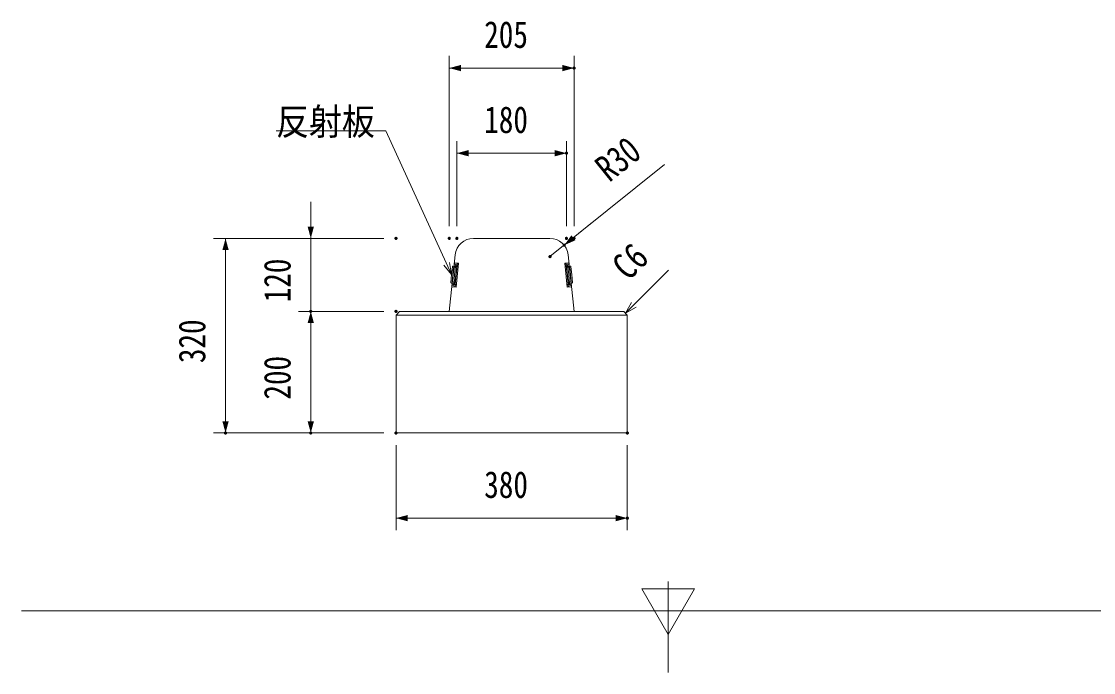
# Model space of a CAD drawing. Units: millimetres, scale not verified. Extents: x -5180 to 2870, y -2000 to 3095.
# Drawn here: x -1062 to 699, y -2000 to -929 of the extents above; entities that cross this region are included whole.
import ezdxf
from ezdxf.enums import TextEntityAlignment as Align

# ---------------------------------------------------------------- set-up
doc = ezdxf.new("R2010")
doc.units = ezdxf.units.MM
doc.header["$LTSCALE"] = 7
doc.header["$PDMODE"] = 32
doc.header["$PDSIZE"] = 3.5
doc.linetypes.add('USER1', pattern=[9.525, 6.35, -3.175])
doc.linetypes.add('USER5', pattern=[19.05, 12.7, -6.35])
doc.layers.add('0-0_1', color=7, linetype='USER5', lineweight=18)
doc.styles.add('ＭＳ ゴシック', font='')
doc.styles.get('ＭＳ ゴシック').set_extended_font_data('MS Gothic')

# ---------------------------------------------------------------- blocks, each defined once
blk = doc.blocks.new('D18')
at = {"layer": '0-0_1', "linetype": 'Continuous'}
for p, q in [((3151.606, -15343.295), (3151.606, -15483.295)), ((3531.606, -15343.295), (3531.606, -15483.295)), ((3531.606, -15463.295), (3151.606, -15463.295))]:
    blk.add_line(p, q, dxfattribs=at)
at = {"layer": '0-0_1'}
for p in [(3151.606, -15323.295), (3531.606, -15323.295), (3531.606, -15463.295)]:
    blk.add_point(p, dxfattribs=at)
for points in [[(3170.924, -15458.118), (3170.924, -15468.471), (3151.606, -15463.295)], [(3512.287, -15468.471), (3512.287, -15458.118), (3531.606, -15463.295)]]:
    blk.add_solid(points, dxfattribs=at)
at = {"layer": '0-0_1', "style": 'ＭＳ ゴシック', "width": 0.8}
blk.add_text('380', height=43.99, dxfattribs=at).set_placement((3296.536, -15443.295), align=Align.BOTTOM_LEFT)
blk = doc.blocks.new('D19')
at = {"layer": '0-0_1', "linetype": 'Continuous'}
for p, q in [((3011.606, -15183.295), (3011.606, -14943.295)), ((3131.606, -15003.295), (2991.606, -15003.295)), ((3131.606, -15123.295), (2991.606, -15123.295))]:
    blk.add_line(p, q, dxfattribs=at)
at = {"layer": '0-0_1'}
for p in [(3151.606, -15003.295), (3011.606, -15123.295), (3151.606, -15123.295)]:
    blk.add_point(p, dxfattribs=at)
for points in [[(3006.429, -14983.976), (3016.782, -14983.976), (3011.606, -15003.295)], [(3016.782, -15142.613), (3006.429, -15142.613), (3011.606, -15123.295)]]:
    blk.add_solid(points, dxfattribs=at)
at = {"layer": '0-0_1', "style": 'ＭＳ ゴシック', "width": 0.8}
blk.add_text('120', height=43.99, rotation=90, dxfattribs=at).set_placement((2991.606, -15108.364), align=Align.BOTTOM_LEFT)
blk = doc.blocks.new('D20')
at = {"layer": '0-0_1', "linetype": 'Continuous'}
for p, q in [((3011.606, -15323.295), (3011.606, -15123.295)), ((3131.606, -15323.295), (2991.606, -15323.295))]:
    blk.add_line(p, q, dxfattribs=at)
at = {"layer": '0-0_1'}
for p in [(3151.606, -15123.295), (3011.606, -15323.295), (3151.606, -15323.295)]:
    blk.add_point(p, dxfattribs=at)
for points in [[(3016.782, -15142.613), (3006.429, -15142.613), (3011.606, -15123.295)], [(3006.429, -15303.976), (3016.782, -15303.976), (3011.606, -15323.295)]]:
    blk.add_solid(points, dxfattribs=at)
at = {"layer": '0-0_1', "style": 'ＭＳ ゴシック', "width": 0.8}
blk.add_text('200', height=43.99, rotation=90, dxfattribs=at).set_placement((2991.606, -15268.364), align=Align.BOTTOM_LEFT)
blk = doc.blocks.new('D21')
at = {"layer": '0-0_1', "linetype": 'Continuous'}
for p, q in [((3131.606, -15003.295), (2851.606, -15003.295)), ((2871.606, -15323.295), (2871.606, -15003.295)), ((3131.606, -15323.295), (2851.606, -15323.295))]:
    blk.add_line(p, q, dxfattribs=at)
at = {"layer": '0-0_1'}
for p in [(3151.606, -15003.295), (2871.606, -15323.295), (3151.606, -15323.295)]:
    blk.add_point(p, dxfattribs=at)
for points in [[(2876.782, -15022.613), (2866.429, -15022.613), (2871.606, -15003.295)], [(2866.429, -15303.976), (2876.782, -15303.976), (2871.606, -15323.295)]]:
    blk.add_solid(points, dxfattribs=at)
at = {"layer": '0-0_1', "style": 'ＭＳ ゴシック', "width": 0.8}
blk.add_text('320', height=43.99, rotation=90, dxfattribs=at).set_placement((2851.606, -15208.364), align=Align.BOTTOM_LEFT)
blk = doc.blocks.new('DIMC23')
at = {"layer": '0-0_1', "linetype": 'Continuous'}
blk.add_line((0, 0), (70.898, 70.898), dxfattribs=at)
blk.add_lwpolyline([(10, 17.321), (0, 0), (17.321, 10)], dxfattribs=at)
at = {"layer": '0-0_1', "style": 'ＭＳ ゴシック', "width": 0.85}
blk.add_text('C6', height=43.99, rotation=45, dxfattribs=at).set_placement((14.264, 42.548), align=Align.BOTTOM_LEFT)
blk = doc.blocks.new('D24')
at = {"layer": '0-0_1', "linetype": 'Continuous'}
for p, q in [((3251.606, -14983.295), (3251.606, -14843.295)), ((3431.606, -14983.295), (3431.606, -14843.295)), ((3431.606, -14863.295), (3251.606, -14863.295))]:
    blk.add_line(p, q, dxfattribs=at)
at = {"layer": '0-0_1'}
for p in [(3431.606, -14863.295), (3251.606, -15003.295), (3431.606, -15003.295)]:
    blk.add_point(p, dxfattribs=at)
for points in [[(3270.924, -14858.118), (3270.924, -14868.471), (3251.606, -14863.295)], [(3412.287, -14868.471), (3412.287, -14858.118), (3431.606, -14863.295)]]:
    blk.add_solid(points, dxfattribs=at)
at = {"layer": '0-0_1', "style": 'ＭＳ ゴシック', "width": 0.8}
blk.add_text('180', height=43.99, dxfattribs=at).set_placement((3296.536, -14843.295), align=Align.BOTTOM_LEFT)
blk = doc.blocks.new('D25')
at = {"layer": '0-0_1', "linetype": 'Continuous'}
for p, q in [((3239.106, -14983.295), (3239.106, -14703.295)), ((3444.106, -14983.295), (3444.106, -14703.295)), ((3444.106, -14723.295), (3239.106, -14723.295))]:
    blk.add_line(p, q, dxfattribs=at)
at = {"layer": '0-0_1'}
for p in [(3444.106, -14723.295), (3239.106, -15003.295), (3444.106, -15003.295)]:
    blk.add_point(p, dxfattribs=at)
for points in [[(3258.424, -14718.118), (3258.424, -14728.471), (3239.106, -14723.295)], [(3424.787, -14728.471), (3424.787, -14718.118), (3444.106, -14723.295)]]:
    blk.add_solid(points, dxfattribs=at)
at = {"layer": '0-0_1', "style": 'ＭＳ ゴシック', "width": 0.8}
blk.add_text('205', height=43.99, dxfattribs=at).set_placement((3296.536, -14703.295), align=Align.BOTTOM_LEFT)
blk = doc.blocks.new('D26')
at = {"layer": '0-0_1', "linetype": 'Continuous'}
for p, q in [((3592.934, -14881.574), (3404.568, -15033.295)), ((3427.932, -15014.476), (3474.66, -14976.839))]:
    blk.add_line(p, q, dxfattribs=at)
at = {"layer": '0-0_1'}
for p in [(3427.932, -15014.476), (3404.568, -15033.295)]:
    blk.add_point(p, dxfattribs=at)
blk.add_solid([(3439.73, -14998.327), (3446.224, -15006.389), (3427.932, -15014.476)], dxfattribs=at)
at = {"layer": '0-0_1', "style": 'ＭＳ ゴシック', "width": 0.8}
blk.add_text('R30', height=43.99, rotation=38.85, dxfattribs=at).set_placement((3510.189, -14922.541), align=Align.BOTTOM_LEFT)
blk = doc.blocks.new('LTEX0')
at = {"layer": '0-0_1', "linetype": 'Continuous'}
for points in [[(0, 0), (-107.902, 236.337), (-288.18, 236.337)], [(-12.732, 15.424), (0, 0), (-3.315, 19.723)]]:
    blk.add_lwpolyline(points, dxfattribs=at)
at = {"layer": '0-0_1', "style": 'ＭＳ ゴシック', "width": 0.9}
blk.add_text('反射板', height=43.99, dxfattribs=at).set_placement((-288.18, 216.337), align=Align.BOTTOM_LEFT)

msp = doc.modelspace()

# ---------------------------------------------------------------- linework, layer by layer
at = {"layer": '0-0_1', "linetype": 'Continuous'}
for p, q in [((-194.117, -1286.089), (-320.043, -1286.089)), ((-349.881, -1312.981), (-359.58, -1406.089)), ((-164.279, -1312.981), (-154.58, -1406.089)), ((-441.08, -1406.089), (-447.08, -1412.089)), ((-73.08, -1406.089), (-441.08, -1406.089)), ((-73.08, -1406.089), (-67.08, -1412.089)), ((-67.08, -1412.089), (-67.08, -1606.089)), ((-447.08, -1606.089), (-67.08, -1606.089)), ((0, -2000), (0, -1850)), ((-1062.359, -1898.69), (1751.793, -1898.69))]:
    msp.add_line(p, q, dxfattribs=at)
at = {"layer": '0-0_1', "linetype": 'USER1'}
for p, q in [((-354.446, -1332.671), (-355.793, -1345.601)), ((-351.247, -1326.089), (-355.366, -1365.63)), ((-353.348, -1331.78), (-349.369, -1332.194)), ((-349.369, -1332.194), (-350.82, -1346.119)), ((-346.265, -1326.52), (-350.402, -1366.235)), ((-347.406, -1332.65), (-349.369, -1332.194)), ((-347.406, -1332.65), (-348.83, -1346.326)), ((-167.896, -1326.52), (-163.759, -1366.235)), ((-166.754, -1332.65), (-164.791, -1332.194)), ((-166.754, -1332.65), (-165.33, -1346.326)), ((-160.813, -1331.78), (-164.791, -1332.194)), ((-164.791, -1332.194), (-163.341, -1346.119)), ((-162.913, -1326.089), (-158.794, -1365.63)), ((-159.714, -1332.671), (-158.367, -1345.601)), ((-357.14, -1358.531), (-355.793, -1345.601)), ((-352.27, -1360.043), (-350.82, -1346.119)), ((-350.255, -1360.002), (-348.83, -1346.326)), ((-163.905, -1360.002), (-165.33, -1346.326)), ((-161.89, -1360.043), (-163.341, -1346.119)), ((-157.021, -1358.531), (-158.367, -1345.601)), ((-356.249, -1359.629), (-352.27, -1360.043)), ((-348.416, -1366.477), (-355.366, -1365.63)), ((-352.975, -1361.981), (-347.96, -1362.101)), ((-350.255, -1360.002), (-352.27, -1360.043)), ((-161.185, -1361.981), (-166.2, -1362.101)), ((-165.744, -1366.477), (-158.794, -1365.63)), ((-163.905, -1360.002), (-161.89, -1360.043)), ((-157.912, -1359.629), (-161.89, -1360.043))]:
    msp.add_line(p, q, dxfattribs=at)
for points in [[(-351.856, -1331.935), (-347.38, -1332.401), (-350.281, -1360.251), (-354.757, -1359.784)], [(-353.804, -1345.808), (-352.56, -1333.872), (-347.587, -1334.39)], [(-348.416, -1366.477), (-344.272, -1326.693), (-351.247, -1326.089)], [(-344.479, -1328.682), (-349.461, -1328.251), (-349.659, -1330.153), (-344.728, -1331.069)], [(-349.369, -1332.194), (-349.317, -1331.697), (-348.721, -1331.759), (-348.135, -1332.481)], [(-165.744, -1366.477), (-169.888, -1326.693), (-162.913, -1326.089)], [(-169.681, -1328.682), (-164.699, -1328.251), (-164.501, -1330.153), (-169.433, -1331.069)], [(-162.304, -1331.935), (-166.78, -1332.401), (-163.879, -1360.251), (-159.403, -1359.784)], [(-160.357, -1345.808), (-161.6, -1333.872), (-166.573, -1334.39)], [(-164.791, -1332.194), (-164.843, -1331.697), (-165.44, -1331.759), (-166.025, -1332.481)], [(-353.804, -1345.808), (-355.047, -1357.743), (-350.074, -1358.261)], [(-160.357, -1345.808), (-159.113, -1357.743), (-164.086, -1358.261)], [(-352.975, -1361.981), (-353.173, -1363.883), (-348.209, -1364.488)], [(-352.27, -1360.043), (-352.322, -1360.541), (-351.725, -1360.603), (-351.003, -1360.017)], [(-161.185, -1361.981), (-160.987, -1363.883), (-165.951, -1364.488)], [(-161.89, -1360.043), (-161.838, -1360.541), (-162.435, -1360.603), (-163.157, -1360.017)]]:
    msp.add_lwpolyline(points, dxfattribs=at)
at = {"layer": '0-0_1', "linetype": 'Continuous'}
for points in [[(-67.08, -1412.089), (-447.08, -1412.089), (-447.08, -1606.089)], [(0, -1937.5), (-43.301, -1862.5), (0, -1862.5)], [(0, -1937.5), (43.301, -1862.5), (0, -1862.5)]]:
    msp.add_lwpolyline(points, dxfattribs=at)
for centre, start, end in [((-320.043, -1316.089), 90, 174.05314), ((-194.117, -1316.089), 5.94686, 90)]:
    msp.add_arc(centre, 30, start, end, dxfattribs=at)
at = {"layer": '0-0_1', "linetype": 'USER1'}
for centre, radius, start, end in [((-353.451, -1332.774), 1, 84.05314, 174.05314), ((-349.369, -1332.194), 0.5, 174.05314, 354.05314), ((-164.791, -1332.194), 0.5, 185.94686, 5.94686), ((-160.709, -1332.774), 1, 5.94686, 95.94686), ((-356.145, -1358.634), 1, 174.05314, 264.05314), ((-352.27, -1360.043), 0.5, 354.05314, 174.05314), ((-161.89, -1360.043), 0.5, 5.94686, 185.94686), ((-158.015, -1358.634), 1, 275.94686, 5.94686)]:
    msp.add_arc(centre, radius, start, end, dxfattribs=at)

# ---------------------------------------------------------------- block references
at = {"layer": '0-0_1'}
for name, p in [('D25', (-3598.686, 13717.206)), ('LTEX0', (-355.793, -1345.601)), ('D24', (-3598.686, 13717.206)), ('D26', (-3598.686, 13717.206)), ('D19', (-3598.686, 13717.206)), ('D21', (-3598.686, 13717.206)), ('DIMC23', (-70.08, -1409.089)), ('D20', (-3598.686, 13717.206)), ('D18', (-3598.686, 13717.206))]:
    msp.add_blockref(name, p, dxfattribs=at)

doc.saveas('drawing.dxf')
